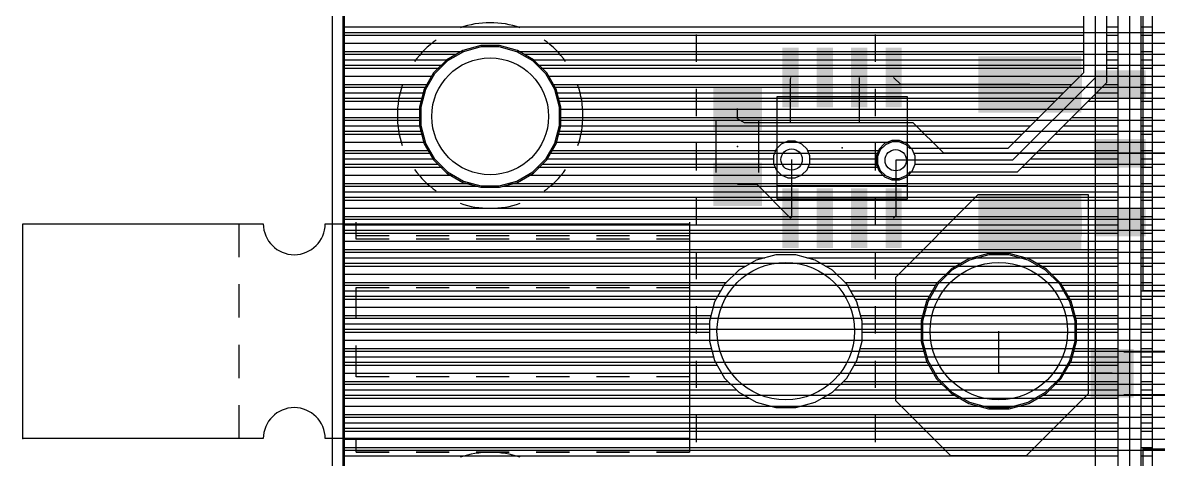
# Model space of a CAD drawing. Extents: x -0.45 to 6.54, y 0 to 7.98.
# Drawn here: x -0.45 to 1.202, y 4.675 to 5.31 of the extents above; entities that cross this region are included whole.
import ezdxf

# ---------------------------------------------------------------- set-up
doc = ezdxf.new("R2010")
doc.units = 0
for name, color, linetype in [('1', 22, 'CONTINUOUS'), ('15', 2, 'CONTINUOUS'), ('16', 175, 'CONTINUOUS'), ('17', 4, 'CONTINUOUS'), ('18', 4, 'CONTINUOUS'), ('2', 3, 'CONTINUOUS'), ('20', 6, 'CONTINUOUS'), ('21', 253, 'CONTINUOUS'), ('23', 7, 'CONTINUOUS'), ('49', 253, 'CONTINUOUS'), ('51', 253, 'CONTINUOUS')]:
    doc.layers.add(name, color=color, linetype=linetype)

# ---------------------------------------------------------------- blocks, each defined once
blk = doc.blocks.new('ROUNDP')
blk.add_circle((0, 0), 0.5)
blk = doc.blocks.new('RECT')
blk.add_solid([(-0.5, -0.5), (0.5, -0.5), (-0.5, 0.5), (0.5, 0.5)])
blk = doc.blocks.new('ROUNDV')
blk.add_circle((0, 0), 0.5)

msp = doc.modelspace()

# ---------------------------------------------------------------- linework, layer by layer
at = {"layer": '1'}
for p, q in [((0.667, 5.230362), (0.6667, 5.227362)), ((0.6667, 5.227362), (0.6667, 5.1644)), ((0.767, 5.230362), (0.7667, 5.227362)), ((0.7667, 5.227362), (0.7667, 5.1644)), ((0.827362, 5.22), (0.817, 5.230362)), ((1.015, 5.22), (0.827362, 5.22)), ((0.59, 5.17), (0.59, 5.185118)), ((0.6, 5.1644), (0.59, 5.17)), ((0.6667, 5.1644), (0.6, 5.1644)), ((0.7667, 5.1644), (0.6667, 5.1644)), ((0.8456, 5.1644), (0.7667, 5.1644)), ((0.89, 5.12), (0.8456, 5.1644)), ((0.6685, 5.111), (0.6685, 5.027138)), ((0.82, 5.11), (0.82, 5.028638)), ((1.44, 5.12), (0.89, 5.12)), ((0.59, 5.074882), (0.617756, 5.074882)), ((0.617756, 5.074882), (0.667, 5.025638)), ((0.82, 4.94), (0.94, 5.06)), ((0.94, 5.06), (1.1, 5.06)), ((1.1, 5.06), (1.1, 4.77)), ((0.92, 5.04), (1.1, 5.04)), ((0.932, 5.052), (1.1, 5.052)), ((0.6685, 5.027138), (0.667, 5.025638)), ((0.82, 5.028638), (0.817, 5.025638)), ((0.908, 5.028), (1.1, 5.028)), ((0.896, 5.016), (1.1, 5.016)), ((0.872, 4.992), (1.1, 4.992)), ((0.884, 5.004), (1.1, 5.004)), ((0.86, 4.98), (1.1, 4.98)), ((0.848, 4.968), (1.1, 4.968)), ((0.82, 4.76), (0.82, 4.94)), ((0.824, 4.944), (1.1, 4.944)), ((0.836, 4.956), (1.1, 4.956)), ((0.82, 4.932), (1.1, 4.932)), ((0.82, 4.92), (1.1, 4.92)), ((0.82, 4.908), (1.1, 4.908)), ((0.82, 4.896), (1.1, 4.896)), ((0.82, 4.884), (1.1, 4.884)), ((0.82, 4.872), (1.1, 4.872)), ((0.82, 4.86), (1.1, 4.86)), ((0.97, 4.8), (0.97, 4.86125)), ((0.82, 4.848), (1.1, 4.848)), ((0.82, 4.836), (1.1, 4.836)), ((0.82, 4.824), (1.1, 4.824)), ((0.82, 4.812), (1.1, 4.812)), ((0.82, 4.8), (1.1, 4.8)), ((1.134882, 4.8), (0.97, 4.8)), ((0.82, 4.788), (1.1, 4.788)), ((0.82, 4.776), (1.1, 4.776)), ((0.82, 4.764), (1.094, 4.764)), ((0.9, 4.68), (0.82, 4.76)), ((1.1, 4.77), (1.01, 4.68)), ((0.828, 4.752), (1.082, 4.752)), ((0.84, 4.74), (1.07, 4.74)), ((0.852, 4.728), (1.058, 4.728)), ((0.864, 4.716), (1.046, 4.716)), ((0.876, 4.704), (1.034, 4.704)), ((0.888, 4.692), (1.022, 4.692)), ((1.01, 4.68), (0.9, 4.68)), ((0.9, 4.68), (1.01, 4.68))]:
    msp.add_line(p, q, dxfattribs=at)
at = {"layer": '15'}
for p, q in [((1.11, 7.44), (1.11, 0.75)), ((1.16, 7.41), (1.16, 1.38))]:
    msp.add_line(p, q, dxfattribs=at)
at = {"layer": '16'}
for p, q in [((0.018, 0.2), (0.018, 7.78)), ((0.018, 5.296), (6.362, 5.296)), ((0.018, 5.28), (6.362, 5.28)), ((0.21644, 5.27675), (0.190243, 5.269731)), ((0.24356, 5.27675), (0.21644, 5.27675)), ((0.269757, 5.269731), (0.24356, 5.27675)), ((0.018, 5.264), (0.180318, 5.264)), ((0.166757, 5.25617), (0.147579, 5.236993)), ((0.190243, 5.269731), (0.166757, 5.25617)), ((0.293243, 5.25617), (0.269757, 5.269731)), ((0.279682, 5.264), (6.362, 5.264)), ((0.31242, 5.236993), (0.293243, 5.25617)), ((0.018, 5.248), (0.158586, 5.248)), ((0.147579, 5.236993), (0.134019, 5.213507)), ((0.301414, 5.248), (6.362, 5.248)), ((0.325981, 5.213507), (0.31242, 5.236993)), ((0.018, 5.232), (0.144697, 5.232)), ((0.315303, 5.232), (5.950994, 5.232)), ((0.018, 5.216), (0.135459, 5.216)), ((0.134019, 5.213507), (0.127, 5.18731)), ((0.324541, 5.216), (3.951564, 5.216)), ((0.333, 5.18731), (0.325981, 5.213507)), ((0.018, 5.2), (0.1304, 5.2)), ((0.127, 5.18731), (0.127, 5.16019)), ((0.3296, 5.2), (3.932976, 5.2)), ((0.333, 5.16019), (0.333, 5.18731)), ((0.018, 5.184), (0.127, 5.184)), ((0.333, 5.184), (3.925091, 5.184)), ((0.018, 5.168), (0.127, 5.168)), ((0.127, 5.16019), (0.134019, 5.133993)), ((0.325981, 5.133993), (0.333, 5.16019)), ((0.333, 5.168), (3.922, 5.168)), ((0.018, 5.152), (0.129194, 5.152)), ((0.330805, 5.152), (3.922606, 5.152)), ((0.814331, 5.1385), (0.803856, 5.134161)), ((0.825669, 5.1385), (0.814331, 5.1385)), ((0.836144, 5.134161), (0.825669, 5.1385)), ((0.018, 5.136), (0.133482, 5.136)), ((0.134019, 5.133993), (0.147579, 5.110507)), ((0.31242, 5.110507), (0.325981, 5.133993)), ((0.326518, 5.136), (0.808296, 5.136)), ((0.795839, 5.126144), (0.7915, 5.115669)), ((0.803856, 5.134161), (0.795839, 5.126144)), ((0.831704, 5.136), (3.929233, 5.136)), ((0.844161, 5.126144), (0.836144, 5.134161)), ((0.8485, 5.115669), (0.844161, 5.126144)), ((0.018, 5.12), (0.142098, 5.12)), ((0.147579, 5.110507), (0.166757, 5.091329)), ((0.293243, 5.091329), (0.31242, 5.110507)), ((0.317901, 5.12), (0.793294, 5.12)), ((0.7915, 5.115669), (0.7915, 5.104331)), ((0.846706, 5.12), (3.942976, 5.12)), ((0.8485, 5.104331), (0.8485, 5.115669)), ((0.018, 5.104), (0.154086, 5.104)), ((0.166757, 5.091329), (0.190243, 5.077769)), ((0.269757, 5.077769), (0.293243, 5.091329)), ((0.305914, 5.104), (0.791637, 5.104)), ((0.7915, 5.104331), (0.795839, 5.093856)), ((0.795839, 5.093856), (0.803856, 5.085839)), ((0.836144, 5.085839), (0.844161, 5.093856)), ((0.844161, 5.093856), (0.8485, 5.104331)), ((0.848363, 5.104), (5.937762, 5.104)), ((0.018, 5.088), (0.172523, 5.088)), ((0.018, 5.072), (0.211775, 5.072)), ((0.190243, 5.077769), (0.21644, 5.07075)), ((0.24356, 5.07075), (0.269757, 5.077769)), ((0.248225, 5.072), (5.966049, 5.072)), ((0.287477, 5.088), (0.801695, 5.088)), ((0.803856, 5.085839), (0.814331, 5.0815)), ((0.814331, 5.0815), (0.825669, 5.0815)), ((0.825669, 5.0815), (0.836144, 5.085839)), ((0.838305, 5.088), (6.362, 5.088)), ((0.018, 5.056), (5.938976, 5.056)), ((0.21644, 5.07075), (0.24356, 5.07075)), ((0.018, 5.04), (5.927577, 5.04)), ((0.018, 5.024), (5.922, 5.024)), ((0.018, 5.008), (5.922, 5.008)), ((0.018, 4.992), (5.926748, 4.992)), ((0.018, 4.976), (1.797779, 4.976)), ((0.955123, 4.97425), (0.926384, 4.966549)), ((0.984877, 4.97425), (0.955123, 4.97425)), ((1.013616, 4.966549), (0.984877, 4.97425)), ((0.018, 4.96), (0.91504, 4.96)), ((0.926384, 4.966549), (0.900616, 4.951672)), ((1.039384, 4.951672), (1.013616, 4.966549)), ((1.02496, 4.96), (1.7935, 4.96)), ((0.018, 4.944), (0.892944, 4.944)), ((0.900616, 4.951672), (0.879578, 4.930634)), ((1.060422, 4.930634), (1.039384, 4.951672)), ((1.047056, 4.944), (1.797779, 4.944)), ((0.018, 4.928), (0.878057, 4.928)), ((0.879578, 4.930634), (0.864701, 4.904866)), ((1.075299, 4.904866), (1.060422, 4.930634)), ((1.061943, 4.928), (1.897695, 4.928)), ((0.018, 4.912), (0.86882, 4.912)), ((1.07118, 4.912), (1.8915, 4.912)), ((0.018, 4.896), (0.862325, 4.896)), ((0.864701, 4.904866), (0.857, 4.876127)), ((1.083, 4.876127), (1.075299, 4.904866)), ((1.077675, 4.896), (1.894951, 4.896)), ((0.018, 4.88), (0.858038, 4.88)), ((0.857, 4.876127), (0.857, 4.846373)), ((1.081962, 4.88), (3.469, 4.88)), ((1.083, 4.846373), (1.083, 4.876127)), ((0.018, 4.864), (0.857, 4.864)), ((1.083, 4.864), (3.472249, 4.864)), ((0.018, 4.848), (0.857, 4.848)), ((0.857, 4.846373), (0.864701, 4.817634)), ((1.075299, 4.817634), (1.083, 4.846373)), ((1.083, 4.848), (3.484017, 4.848)), ((0.018, 4.832), (0.860851, 4.832)), ((1.079148, 4.832), (3.930976, 4.832)), ((0.018, 4.816), (0.865644, 4.816)), ((0.864701, 4.817634), (0.879578, 4.791866)), ((1.060422, 4.791866), (1.075299, 4.817634)), ((1.074356, 4.816), (3.48129, 4.816)), ((0.018, 4.8), (0.874881, 4.8)), ((0.879578, 4.791866), (0.900616, 4.770828)), ((1.039384, 4.770828), (1.060422, 4.791866)), ((1.065118, 4.8), (3.468564, 4.8)), ((0.018, 4.784), (0.887444, 4.784)), ((1.052556, 4.784), (3.46406, 4.784)), ((0.018, 4.768), (0.905514, 4.768)), ((0.900616, 4.770828), (0.926384, 4.755951)), ((1.013616, 4.755951), (1.039384, 4.770828)), ((1.034486, 4.768), (3.465532, 4.768)), ((0.018, 4.752), (0.941128, 4.752)), ((0.926384, 4.755951), (0.955123, 4.74825)), ((0.955123, 4.74825), (0.984877, 4.74825)), ((0.984877, 4.74825), (1.013616, 4.755951)), ((0.998872, 4.752), (3.473484, 4.752)), ((0.018, 4.736), (3.496559, 4.736)), ((0.018, 4.72), (3.499431, 4.72)), ((0.018, 4.704), (3.476017, 4.704)), ((0.018, 4.688), (3.469, 4.688))]:
    msp.add_line(p, q, dxfattribs=at)
at = {"layer": '2'}
for p, q in [((0.016, 0.2), (0.016, 7.78)), ((1.093, 6.217042), (1.093, 5.237042)), ((1.143, 6.217042), (1.143, 4.577042)), ((1.193, 6.217042), (1.193, 4.013459)), ((1.11, 6.21), (1.11, 5.23)), ((1.127, 5.222958), (1.127, 6.202958)), ((1.16, 6.21), (1.16, 4.57)), ((1.177, 4.562958), (1.177, 6.202958)), ((0.016, 5.304), (1.093, 5.304)), ((1.127, 5.304), (1.143, 5.304)), ((1.177, 5.304), (1.193, 5.304)), ((0.016, 5.292), (1.093, 5.292)), ((1.127, 5.292), (1.143, 5.292)), ((1.177, 5.292), (1.193, 5.292)), ((0.016, 5.28), (1.093, 5.28)), ((0.216703, 5.27475), (0.191015, 5.267867)), ((0.243297, 5.27475), (0.216703, 5.27475)), ((0.268984, 5.267867), (0.243297, 5.27475)), ((1.127, 5.28), (1.143, 5.28)), ((1.177, 5.28), (1.193, 5.28)), ((0.016, 5.268), (0.191512, 5.268)), ((0.016, 5.256), (0.170461, 5.256)), ((0.167984, 5.25457), (0.14918, 5.235765)), ((0.191015, 5.267867), (0.167984, 5.25457)), ((0.268488, 5.268), (1.093, 5.268)), ((0.292015, 5.25457), (0.268984, 5.267867)), ((0.289539, 5.256), (1.093, 5.256)), ((0.31082, 5.235765), (0.292015, 5.25457)), ((1.127, 5.268), (1.143, 5.268)), ((1.127, 5.256), (1.143, 5.256)), ((1.177, 5.268), (1.193, 5.268)), ((1.177, 5.256), (1.193, 5.256)), ((0.016, 5.244), (0.157414, 5.244)), ((0.302585, 5.244), (1.093, 5.244)), ((1.093, 5.237042), (0.982958, 5.127)), ((1.127, 5.244), (1.143, 5.244)), ((1.177, 5.244), (1.193, 5.244)), ((0.016, 5.232), (0.147006, 5.232)), ((0.14918, 5.235765), (0.135883, 5.212734)), ((0.324117, 5.212734), (0.31082, 5.235765)), ((0.312994, 5.232), (1.087958, 5.232)), ((1.11, 5.23), (0.99, 5.11)), ((1.007, 5.102958), (1.127, 5.222958)), ((1.127, 5.232), (1.143, 5.232)), ((1.177, 5.232), (1.193, 5.232)), ((0.016, 5.22), (0.140078, 5.22)), ((0.016, 5.208), (0.134614, 5.208)), ((0.135883, 5.212734), (0.129, 5.187047)), ((0.319922, 5.22), (1.075958, 5.22)), ((0.331, 5.187047), (0.324117, 5.212734)), ((0.325386, 5.208), (1.063958, 5.208)), ((1.112042, 5.208), (1.143, 5.208)), ((1.124042, 5.22), (1.143, 5.22)), ((1.177, 5.22), (1.193, 5.22)), ((1.177, 5.208), (1.193, 5.208)), ((0.016, 5.196), (0.131399, 5.196)), ((0.328601, 5.196), (1.051958, 5.196)), ((1.100042, 5.196), (1.143, 5.196)), ((1.177, 5.196), (1.193, 5.196)), ((0.016, 5.184), (0.129, 5.184)), ((0.016, 5.172), (0.129, 5.172)), ((0.129, 5.187047), (0.129, 5.160453)), ((0.331, 5.160453), (0.331, 5.187047)), ((0.331, 5.184), (1.039958, 5.184)), ((0.331, 5.172), (1.027958, 5.172)), ((1.076042, 5.172), (1.143, 5.172)), ((1.088042, 5.184), (1.143, 5.184)), ((1.177, 5.184), (1.193, 5.184)), ((1.177, 5.172), (1.193, 5.172)), ((0.016, 5.16), (0.129121, 5.16)), ((0.129, 5.160453), (0.135883, 5.134765)), ((0.324117, 5.134765), (0.331, 5.160453)), ((0.330878, 5.16), (1.015958, 5.16)), ((1.064042, 5.16), (1.143, 5.16)), ((1.177, 5.16), (1.193, 5.16)), ((0.016, 5.148), (0.132337, 5.148)), ((0.327663, 5.148), (1.003958, 5.148)), ((1.052042, 5.148), (1.143, 5.148)), ((1.177, 5.148), (1.193, 5.148)), ((0.016, 5.136), (0.135552, 5.136)), ((0.016, 5.124), (0.142098, 5.124)), ((0.135883, 5.134765), (0.14918, 5.111734)), ((0.31082, 5.111734), (0.324117, 5.134765)), ((0.317901, 5.124), (0.645201, 5.124)), ((0.324448, 5.136), (0.659608, 5.136)), ((0.646034, 5.126011), (0.642, 5.116271)), ((0.653489, 5.133466), (0.646034, 5.126011)), ((0.663229, 5.1375), (0.653489, 5.133466)), ((0.673771, 5.1375), (0.663229, 5.1375)), ((0.683511, 5.133466), (0.673771, 5.1375)), ((0.677392, 5.136), (0.813522, 5.136)), ((0.690966, 5.126011), (0.683511, 5.133466)), ((0.695, 5.116271), (0.690966, 5.126011)), ((0.691799, 5.124), (0.797116, 5.124)), ((0.797534, 5.125011), (0.7935, 5.115271)), ((0.804989, 5.132466), (0.797534, 5.125011)), ((0.814729, 5.1365), (0.804989, 5.132466)), ((0.825271, 5.1365), (0.814729, 5.1365)), ((0.835011, 5.132466), (0.825271, 5.1365)), ((0.826478, 5.136), (0.991958, 5.136)), ((0.840477, 5.127), (0.835011, 5.132466)), ((0.982958, 5.127), (0.840477, 5.127)), ((1.028042, 5.124), (1.143, 5.124)), ((1.040042, 5.136), (1.143, 5.136)), ((1.177, 5.136), (1.193, 5.136)), ((1.177, 5.124), (1.193, 5.124)), ((0.016, 5.112), (0.149027, 5.112)), ((0.14918, 5.111734), (0.167984, 5.09293)), ((0.292015, 5.09293), (0.31082, 5.111734)), ((0.310973, 5.112), (0.642, 5.112)), ((0.642, 5.116271), (0.642, 5.105729)), ((0.642, 5.105729), (0.646034, 5.095989)), ((0.690966, 5.095989), (0.695, 5.105729)), ((0.695, 5.105729), (0.695, 5.116271)), ((0.695, 5.112), (0.7935, 5.112)), ((0.7935, 5.115271), (0.7935, 5.104729)), ((0.7935, 5.104729), (0.797534, 5.094989)), ((0.99, 5.11), (0.82, 5.11)), ((1.016042, 5.112), (1.143, 5.112)), ((1.177, 5.112), (1.193, 5.112)), ((0.016, 5.1), (0.160914, 5.1)), ((0.167984, 5.09293), (0.191015, 5.079633)), ((0.268984, 5.079633), (0.292015, 5.09293)), ((0.299086, 5.1), (0.644373, 5.1)), ((0.646034, 5.095989), (0.653489, 5.088534)), ((0.653489, 5.088534), (0.663229, 5.0845)), ((0.673771, 5.0845), (0.683511, 5.088534)), ((0.683511, 5.088534), (0.690966, 5.095989)), ((0.692627, 5.1), (0.795459, 5.1)), ((0.797534, 5.094989), (0.804989, 5.087534)), ((0.835011, 5.087534), (0.840477, 5.093)), ((0.840477, 5.093), (0.997042, 5.093)), ((0.997042, 5.093), (1.007, 5.102958)), ((1.004042, 5.1), (1.143, 5.1)), ((1.177, 5.1), (1.193, 5.1)), ((0.016, 5.088), (0.176523, 5.088)), ((0.016, 5.076), (0.204574, 5.076)), ((0.191015, 5.079633), (0.216703, 5.07275)), ((0.216703, 5.07275), (0.243297, 5.07275)), ((0.243297, 5.07275), (0.268984, 5.079633)), ((0.255426, 5.076), (1.143, 5.076)), ((0.283477, 5.088), (0.654779, 5.088)), ((0.663229, 5.0845), (0.673771, 5.0845)), ((0.682221, 5.088), (0.804523, 5.088)), ((0.804989, 5.087534), (0.814729, 5.0835)), ((0.814729, 5.0835), (0.825271, 5.0835)), ((0.825271, 5.0835), (0.835011, 5.087534)), ((0.835477, 5.088), (1.143, 5.088)), ((1.177, 5.088), (1.193, 5.088)), ((1.177, 5.076), (1.193, 5.076)), ((0.016, 5.064), (1.143, 5.064)), ((1.177, 5.064), (1.193, 5.064)), ((0.016, 5.052), (1.143, 5.052)), ((0.016, 5.04), (1.143, 5.04)), ((1.177, 5.052), (1.193, 5.052)), ((1.177, 5.04), (1.193, 5.04)), ((0.016, 5.028), (1.143, 5.028)), ((1.177, 5.028), (1.193, 5.028)), ((0.016, 5.016), (1.143, 5.016)), ((1.177, 5.016), (1.193, 5.016)), ((0.016, 5.004), (1.143, 5.004)), ((0.016, 4.992), (1.143, 4.992)), ((1.177, 5.004), (1.193, 5.004)), ((1.177, 4.992), (1.193, 4.992)), ((0.016, 4.98), (1.143, 4.98)), ((1.177, 4.98), (1.193, 4.98)), ((0.016, 4.968), (0.629526, 4.968)), ((0.617156, 4.964685), (0.591844, 4.950072)), ((0.645386, 4.97225), (0.617156, 4.964685)), ((0.674613, 4.97225), (0.645386, 4.97225)), ((0.702844, 4.964685), (0.674613, 4.97225)), ((0.690474, 4.968), (0.939526, 4.968)), ((0.728156, 4.950072), (0.702844, 4.964685)), ((0.927156, 4.964685), (0.901844, 4.950072)), ((0.955386, 4.97225), (0.927156, 4.964685)), ((0.984613, 4.97225), (0.955386, 4.97225)), ((1.012844, 4.964685), (0.984613, 4.97225)), ((1.000474, 4.968), (1.143, 4.968)), ((1.038156, 4.950072), (1.012844, 4.964685)), ((1.177, 4.968), (1.193, 4.968)), ((0.016, 4.956), (0.602112, 4.956)), ((0.016, 4.944), (0.585772, 4.944)), ((0.591844, 4.950072), (0.571178, 4.929406)), ((0.717888, 4.956), (0.912112, 4.956)), ((0.748822, 4.929406), (0.728156, 4.950072)), ((0.734227, 4.944), (0.895772, 4.944)), ((0.901844, 4.950072), (0.881178, 4.929406)), ((1.027888, 4.956), (1.143, 4.956)), ((1.058822, 4.929406), (1.038156, 4.950072)), ((1.044227, 4.944), (1.143, 4.944)), ((1.177, 4.956), (1.193, 4.956)), ((1.177, 4.944), (1.193, 4.944)), ((0.016, 4.932), (0.573772, 4.932)), ((0.571178, 4.929406), (0.556564, 4.904094)), ((0.746227, 4.932), (0.883772, 4.932)), ((0.763435, 4.904094), (0.748822, 4.929406)), ((0.881178, 4.929406), (0.866564, 4.904094)), ((1.056227, 4.932), (1.143, 4.932)), ((1.073435, 4.904094), (1.058822, 4.929406)), ((1.177, 4.932), (1.193, 4.932)), ((0.016, 4.92), (0.565748, 4.92)), ((0.016, 4.908), (0.55882, 4.908)), ((0.754252, 4.92), (0.875748, 4.92)), ((0.76118, 4.908), (0.86882, 4.908)), ((1.064252, 4.92), (1.143, 4.92)), ((1.07118, 4.908), (1.143, 4.908)), ((1.177, 4.92), (1.193, 4.92)), ((1.177, 4.908), (1.193, 4.908)), ((0.016, 4.896), (0.554396, 4.896)), ((0.556564, 4.904094), (0.549, 4.875863)), ((0.771, 4.875863), (0.763435, 4.904094)), ((0.765604, 4.896), (0.864396, 4.896)), ((0.866564, 4.904094), (0.859, 4.875863)), ((1.081, 4.875863), (1.073435, 4.904094)), ((1.075604, 4.896), (1.143, 4.896)), ((1.177, 4.896), (1.193, 4.896)), ((0.016, 4.884), (0.55118, 4.884)), ((0.549, 4.875863), (0.549, 4.846636)), ((0.76882, 4.884), (0.86118, 4.884)), ((0.771, 4.846636), (0.771, 4.875863)), ((0.859, 4.875863), (0.859, 4.846636)), ((1.07882, 4.884), (1.143, 4.884)), ((1.081, 4.846636), (1.081, 4.875863)), ((1.177, 4.884), (1.193, 4.884)), ((0.016, 4.872), (0.549, 4.872)), ((0.016, 4.86), (0.549, 4.86)), ((0.771, 4.872), (0.859, 4.872)), ((0.771, 4.86), (0.859, 4.86)), ((1.081, 4.872), (1.143, 4.872)), ((1.081, 4.86), (1.143, 4.86)), ((1.177, 4.872), (1.193, 4.872)), ((1.177, 4.86), (1.193, 4.86)), ((0.016, 4.848), (0.549, 4.848)), ((0.549, 4.846636), (0.556564, 4.818406)), ((0.763435, 4.818406), (0.771, 4.846636)), ((0.771, 4.848), (0.859, 4.848)), ((0.859, 4.846636), (0.866564, 4.818406)), ((1.073435, 4.818406), (1.081, 4.846636)), ((1.081, 4.848), (1.143, 4.848)), ((1.177, 4.848), (1.193, 4.848)), ((0.016, 4.836), (0.55185, 4.836)), ((0.016, 4.824), (0.555065, 4.824)), ((0.764934, 4.824), (0.865065, 4.824)), ((0.76815, 4.836), (0.86185, 4.836)), ((1.074934, 4.824), (1.143, 4.824)), ((1.07815, 4.836), (1.143, 4.836)), ((1.177, 4.836), (1.193, 4.836)), ((1.177, 4.824), (1.193, 4.824)), ((0.016, 4.812), (0.560263, 4.812)), ((0.556564, 4.818406), (0.571178, 4.793094)), ((0.748822, 4.793094), (0.763435, 4.818406)), ((0.759737, 4.812), (0.870263, 4.812)), ((0.866564, 4.818406), (0.881178, 4.793094)), ((1.058822, 4.793094), (1.073435, 4.818406)), ((1.069737, 4.812), (1.143, 4.812)), ((1.177, 4.812), (1.193, 4.812)), ((0.016, 4.8), (0.567191, 4.8)), ((0.571178, 4.793094), (0.591844, 4.772428)), ((0.728156, 4.772428), (0.748822, 4.793094)), ((0.752809, 4.8), (0.877191, 4.8)), ((0.881178, 4.793094), (0.901844, 4.772428)), ((1.038156, 4.772428), (1.058822, 4.793094)), ((1.062809, 4.8), (1.143, 4.8)), ((1.177, 4.8), (1.193, 4.8)), ((0.016, 4.788), (0.576272, 4.788)), ((0.016, 4.776), (0.588272, 4.776)), ((0.731728, 4.776), (0.898272, 4.776)), ((0.743728, 4.788), (0.886272, 4.788)), ((1.041728, 4.776), (1.143, 4.776)), ((1.053728, 4.788), (1.143, 4.788)), ((1.177, 4.788), (1.193, 4.788)), ((1.177, 4.776), (1.193, 4.776)), ((0.016, 4.764), (0.606442, 4.764)), ((0.591844, 4.772428), (0.617156, 4.757814)), ((0.617156, 4.757814), (0.645386, 4.75025)), ((0.674613, 4.75025), (0.702844, 4.757814)), ((0.702844, 4.757814), (0.728156, 4.772428)), ((0.713558, 4.764), (0.916442, 4.764)), ((0.901844, 4.772428), (0.927156, 4.757814)), ((0.927156, 4.757814), (0.955386, 4.75025)), ((0.984613, 4.75025), (1.012844, 4.757814)), ((1.012844, 4.757814), (1.038156, 4.772428)), ((1.023558, 4.764), (1.143, 4.764)), ((1.177, 4.764), (1.193, 4.764)), ((0.016, 4.752), (0.638855, 4.752)), ((0.645386, 4.75025), (0.674613, 4.75025)), ((0.681144, 4.752), (0.948855, 4.752)), ((0.955386, 4.75025), (0.984613, 4.75025)), ((0.991144, 4.752), (1.143, 4.752)), ((1.177, 4.752), (1.193, 4.752)), ((0.016, 4.74), (1.143, 4.74)), ((0.016, 4.728), (1.143, 4.728)), ((1.177, 4.74), (1.193, 4.74)), ((1.177, 4.728), (1.193, 4.728)), ((0.016, 4.716), (1.143, 4.716)), ((1.177, 4.716), (1.193, 4.716)), ((0.016, 4.704), (1.143, 4.704)), ((0.016, 4.692), (1.143, 4.692)), ((1.177, 4.704), (1.193, 4.704)), ((1.177, 4.692), (1.193, 4.692)), ((0.016, 4.68), (1.143, 4.68)), ((1.177, 4.68), (1.193, 4.68))]:
    msp.add_line(p, q, dxfattribs=at)
at = {"layer": '20'}
msp.add_line((0, 7.78), (0, 0.2), dxfattribs=at)
msp.add_circle((0.23, 5.17375), 0.085, dxfattribs=at)
at = {"layer": '21'}
for p, q in [((1.18, 4.92), (1.18, 5.32)), ((0.53, 5.253129), (0.53, 5.292842)), ((0.79, 5.292842), (0.79, 5.253129)), ((0.53, 5.174046), (0.53, 5.213759)), ((0.79, 5.213759), (0.79, 5.174046)), ((0.53, 5.094964), (0.53, 5.134676)), ((0.79, 5.134676), (0.79, 5.094964)), ((0.53, 5.015881), (0.53, 5.055594)), ((0.79, 5.055594), (0.79, 5.015881)), ((0.53, 4.936798), (0.53, 4.976511)), ((0.79, 4.976511), (0.79, 4.936798)), ((1.540118, 4.92), (1.179882, 4.92)), ((1.18, 4.92), (1.235, 4.92)), ((0.53, 4.857716), (0.53, 4.897428)), ((0.79, 4.897428), (0.79, 4.857716)), ((0.53, 4.778633), (0.53, 4.818345)), ((0.79, 4.818345), (0.79, 4.778633)), ((0.53, 4.69955), (0.53, 4.739263)), ((0.79, 4.739263), (0.79, 4.69955)), ((1.179882, 4.69), (1.540118, 4.69)), ((1.18, 4.29), (1.18, 4.69)), ((1.18, 4.69), (1.235, 4.69))]:
    msp.add_line(p, q, dxfattribs=at)
at = {"layer": '23'}
for p in [(0.59, 5.13), (0.742, 5.128), (1.19, 4.8), (-0.45, 4.705), (-0.45, 4.705), (1.18, 4.69)]:
    msp.add_point(p, dxfattribs=at)
at = {"layer": '49'}
for p, q in [((0.035, 5), (0.035, 5.02)), ((0.035, 4.995), (0.035, 5.015)), ((0.035, 4.995), (0.035, 5.015)), ((0.52, 5.02), (0.52, 5)), ((0.52, 5.015), (0.52, 4.995)), ((0.52, 5.015), (0.52, 4.995)), ((0.083025, 5), (0.035, 5)), ((0.083025, 4.995), (0.035, 4.995)), ((0.083025, 4.995), (0.035, 4.995)), ((0.17042, 5), (0.122395, 5)), ((0.17042, 4.995), (0.122395, 4.995)), ((0.17042, 4.995), (0.122395, 4.995)), ((0.257815, 5), (0.20979, 5)), ((0.257815, 4.995), (0.20979, 4.995)), ((0.257815, 4.995), (0.20979, 4.995)), ((0.34521, 5), (0.297185, 5)), ((0.34521, 4.995), (0.297185, 4.995)), ((0.34521, 4.995), (0.297185, 4.995)), ((0.432605, 5), (0.38458, 5)), ((0.432605, 4.995), (0.38458, 4.995)), ((0.432605, 4.995), (0.38458, 4.995)), ((0.52, 5), (0.471975, 5)), ((0.52, 4.995), (0.471975, 4.995)), ((0.52, 4.995), (0.471975, 4.995)), ((0.035, 4.879685), (0.035, 4.925)), ((0.035, 4.925), (0.083025, 4.925)), ((0.035, 4.879685), (0.035, 4.925)), ((0.035, 4.925), (0.083025, 4.925)), ((0.122395, 4.925), (0.17042, 4.925)), ((0.122395, 4.925), (0.17042, 4.925)), ((0.20979, 4.925), (0.257815, 4.925)), ((0.20979, 4.925), (0.257815, 4.925)), ((0.297185, 4.925), (0.34521, 4.925)), ((0.297185, 4.925), (0.34521, 4.925)), ((0.38458, 4.925), (0.432605, 4.925)), ((0.38458, 4.925), (0.432605, 4.925)), ((0.471975, 4.925), (0.52, 4.925)), ((0.471975, 4.925), (0.52, 4.925)), ((0.035, 4.795), (0.035, 4.840315)), ((0.035, 4.795), (0.035, 4.840315)), ((0.083025, 4.795), (0.035, 4.795)), ((0.083025, 4.795), (0.035, 4.795)), ((0.17042, 4.795), (0.122395, 4.795)), ((0.17042, 4.795), (0.122395, 4.795)), ((0.257815, 4.795), (0.20979, 4.795)), ((0.257815, 4.795), (0.20979, 4.795)), ((0.34521, 4.795), (0.297185, 4.795)), ((0.34521, 4.795), (0.297185, 4.795)), ((0.432605, 4.795), (0.38458, 4.795)), ((0.432605, 4.795), (0.38458, 4.795)), ((0.52, 4.795), (0.471975, 4.795)), ((0.52, 4.795), (0.471975, 4.795)), ((0.035, 4.685), (0.035, 4.705)), ((0.035, 4.685), (0.035, 4.705)), ((0.035, 4.685), (0.035, 4.705)), ((0.52, 4.705), (0.52, 4.685)), ((0.52, 4.705), (0.52, 4.685)), ((0.52, 4.705), (0.52, 4.685)), ((0.083025, 4.685), (0.035, 4.685)), ((0.083025, 4.685), (0.035, 4.685)), ((0.035, 4.685), (0.083025, 4.685)), ((0.17042, 4.685), (0.122395, 4.685)), ((0.17042, 4.685), (0.122395, 4.685)), ((0.122395, 4.685), (0.17042, 4.685)), ((0.257815, 4.685), (0.20979, 4.685)), ((0.257815, 4.685), (0.20979, 4.685)), ((0.20979, 4.685), (0.257815, 4.685)), ((0.34521, 4.685), (0.297185, 4.685)), ((0.34521, 4.685), (0.297185, 4.685)), ((0.297185, 4.685), (0.34521, 4.685)), ((0.432605, 4.685), (0.38458, 4.685)), ((0.432605, 4.685), (0.38458, 4.685)), ((0.38458, 4.685), (0.432605, 4.685)), ((0.52, 4.685), (0.471975, 4.685)), ((0.52, 4.685), (0.471975, 4.685)), ((0.471975, 4.685), (0.52, 4.685))]:
    msp.add_line(p, q, dxfattribs=at)
for centre, start, end in [((0.23, 5.175), 90.000011, 108.860557), ((0.23, 5.175), 71.139443, 89.999989), ((0.23, 5.175), 125.569727, 144.430273), ((0.23, 5.175), 35.569727, 54.430273), ((0.23, 5.175), 161.139443, 179.999989), ((0.23, 5.175), 0.000011, 18.860557), ((0.23, 5.175), 180.000011, 198.860557), ((0.23, 5.175), 341.139443, 359.999989), ((0.23, 5.175), 215.569727, 234.430273), ((0.23, 5.175), 305.569727, 324.430273), ((0.23, 5.175), 251.139443, 269.999989), ((0.23, 5.175), 270.000011, 288.860557), ((0.23, 4.55), 90.000011, 108.860557), ((0.23, 4.55), 71.139443, 89.999989)]:
    msp.add_arc(centre, 0.135, start, end, dxfattribs=at)
at = {"layer": '51'}
for p, q in [((0.647512, 5.072882), (0.647512, 5.202803)), ((0.647512, 5.202803), (0.836488, 5.202803)), ((0.836488, 5.202803), (0.836488, 5.072882)), ((0.559016, 5.092008), (0.559016, 5.167992)), ((0.620984, 5.092008), (0.620984, 5.167992)), ((0.647512, 5.053197), (0.647512, 5.072882)), ((0.836488, 5.072882), (0.647512, 5.072882)), ((0.836488, 5.072882), (0.836488, 5.053197)), ((0.836488, 5.053197), (0.647512, 5.053197)), ((-0.45, 4.705), (-0.45, 5.0175)), ((-0.45, 5.0175), (-0.135, 5.0175)), ((-0.45, 4.705), (-0.45, 5.0175)), ((-0.45, 5.0175), (-0.135, 5.0175)), ((-0.135, 5.0175), (-0.1, 5.0175)), ((-0.135, 4.968903), (-0.135, 5.0175)), ((-0.135, 5.0175), (-0.1, 5.0175)), ((-0.135, 4.968903), (-0.135, 5.0175)), ((-0.01, 5.0175), (0.52, 5.0175)), ((-0.01, 5.0175), (0.52, 5.0175)), ((0.52, 5.0175), (0.52, 4.705)), ((0.52, 5.0175), (0.52, 4.705)), ((-0.135, 4.880935), (-0.135, 4.929532)), ((-0.135, 4.880935), (-0.135, 4.929532)), ((-0.135, 4.792968), (-0.135, 4.841565)), ((-0.135, 4.792968), (-0.135, 4.841565)), ((1.152008, 4.830984), (1.227992, 4.830984)), ((1.152008, 4.769016), (1.227992, 4.769016)), ((-0.135, 4.705), (-0.135, 4.753597)), ((-0.135, 4.705), (-0.135, 4.753597)), ((-0.135, 4.705), (-0.45, 4.705)), ((-0.135, 4.705), (-0.45, 4.705)), ((-0.1, 4.705), (-0.135, 4.705)), ((-0.1, 4.705), (-0.135, 4.705)), ((0.52, 4.705), (-0.01, 4.705)), ((0.52, 4.705), (-0.01, 4.705))]:
    msp.add_line(p, q, dxfattribs=at)
for centre, start, end in [((-0.055, 5.0175), 180, 0), ((-0.055, 5.0175), 180, 0), ((-0.055, 4.705), 0, 180), ((-0.055, 4.705), 0, 180)]:
    msp.add_arc(centre, 0.045, start, end, dxfattribs=at)

# ---------------------------------------------------------------- block references
at = {"layer": '1'}
for p, xscale, yscale in [((0.667, 5.230362), 0.023622, 0.086614), ((0.717, 5.230362), 0.023622, 0.086614), ((0.767, 5.230362), 0.023622, 0.086614), ((0.817, 5.230362), 0.023622, 0.086614), ((0.667, 5.025638), 0.023622, 0.086614), ((0.717, 5.025638), 0.023622, 0.086614), ((0.767, 5.025638), 0.023622, 0.086614), ((0.817, 5.025638), 0.023622, 0.086614), ((1.134882, 4.8), 0.062992, 0.070866)]:
    msp.add_blockref('RECT', p, dxfattribs=dict(at, xscale=xscale, yscale=yscale))
for p, xscale, yscale, rotation in [((1.015, 5.22), 0.082, 0.15, 270), ((0.59, 5.185118), 0.062992, 0.070866, 90), ((0.59, 5.074882), 0.062992, 0.070866, 90), ((1.015, 5.02), 0.082, 0.15, 270)]:
    msp.add_blockref('RECT', p, dxfattribs=dict(at, xscale=xscale, yscale=yscale, rotation=rotation))
at = {"layer": '17', "xscale": 0.2, "yscale": 0.2}
for p in [(0.66, 4.86125), (0.66, 4.86125), (0.66, 4.86125), (0.66, 4.86125), (0.97, 4.86125), (0.97, 4.86125), (0.97, 4.86125), (0.97, 4.86125)]:
    msp.add_blockref('ROUNDP', p, dxfattribs=at)
at = {"layer": '18', "xscale": 0.031, "yscale": 0.031}
for p in [(0.6685, 5.111), (0.6685, 5.111), (0.6685, 5.111), (0.6685, 5.111), (0.82, 5.11), (0.82, 5.11), (0.82, 5.11), (0.82, 5.11)]:
    msp.add_blockref('ROUNDV', p, dxfattribs=at)
at = {"layer": '21', "xscale": 0.041339, "rotation": 270}
for p, yscale in [((1.02815, 5.22), 0.125984), ((1.146417, 5.22), 0.074803), ((1.146417, 5.12), 0.074803), ((1.02815, 5.02), 0.125984), ((1.146417, 5.02), 0.074803)]:
    msp.add_blockref('RECT', p, dxfattribs=dict(at, yscale=yscale))
at = {"layer": '51'}
for p, xscale, yscale in [((0.667, 5.228396), 0.019299, 0.043311), ((0.717, 5.228396), 0.019299, 0.043311), ((0.767, 5.228396), 0.019299, 0.043311), ((0.817, 5.228396), 0.019299, 0.043311), ((0.667, 5.027604), 0.019299, 0.043311), ((0.717, 5.027604), 0.019299, 0.043311), ((0.767, 5.027604), 0.019299, 0.043311), ((0.817, 5.027604), 0.019299, 0.043311), ((1.137766, 4.799965), 0.029531, 0.066929)]:
    msp.add_blockref('RECT', p, dxfattribs=dict(at, xscale=xscale, yscale=yscale))
at = {"layer": '51', "xscale": 0.029531, "yscale": 0.066929, "rotation": 90}
for p in [(0.589965, 5.182234), (0.590035, 5.077766)]:
    msp.add_blockref('RECT', p, dxfattribs=at)

doc.saveas('drawing.dxf')
